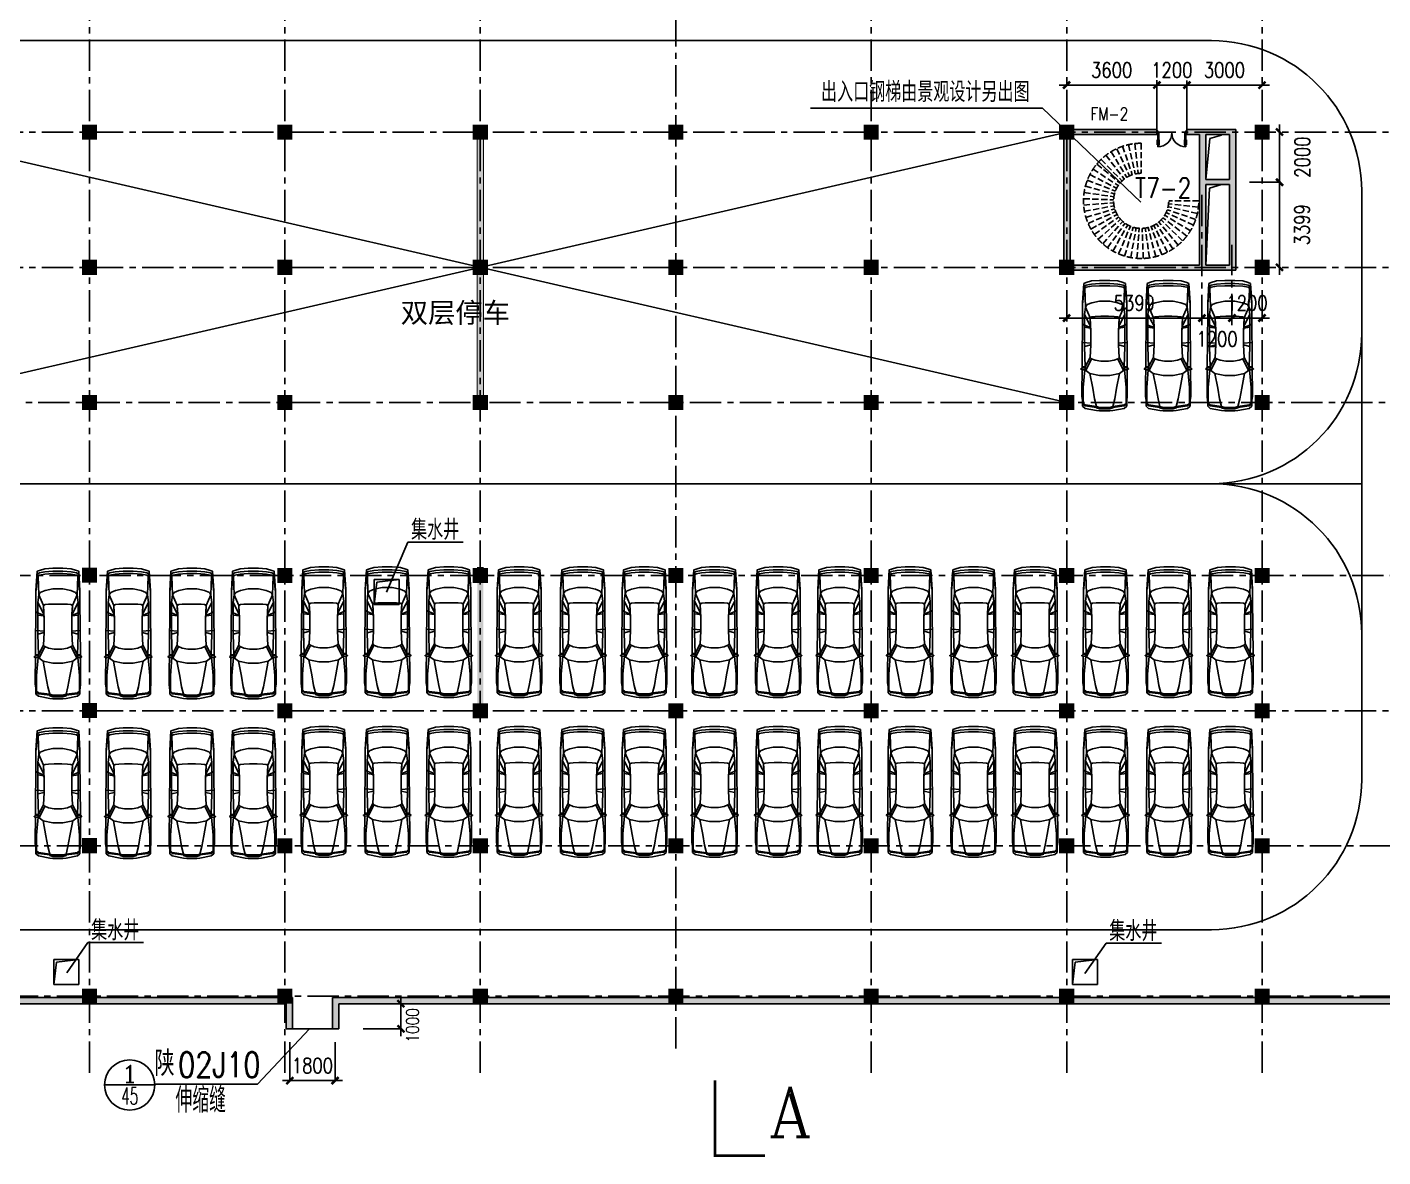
# Model space of a CAD drawing. Extents: x -542930 to 249594, y -301235 to 84515.
# Drawn here: x 165040 to 219147, y -170873 to -125768 of the extents above; entities that cross this region are included whole.
import ezdxf
from ezdxf.enums import TextEntityAlignment as Align

# ---------------------------------------------------------------- set-up
doc = ezdxf.new("R2010")
doc.units = 0
doc.header["$LTSCALE"] = 1000
doc.header["$MEASUREMENT"] = 0
doc.linetypes.add('CENTER', pattern=[2, 1.25, -0.25, 0.25, -0.25])
doc.linetypes.add('DASH', pattern=[0.35, 0.25, -0.1])
doc.layers.get('0').update_dxf_attribs({"linetype": 'CONTINUOUS'})
doc.layers.get('DEFPOINTS').update_dxf_attribs({"linetype": 'CONTINUOUS'})
for name, color, linetype in [('A-CH-TEXT', 2, 'CONTINUOUS'), ('A-COLUMN', 5, 'CONTINUOUS'), ('A-FURN', 251, 'CONTINUOUS'), ('A-GRID', 1, 'CENTER'), ('A-STAIR', 3, 'CONTINUOUS'), ('OTHER', 7, 'CONTINUOUS'), ('PUB_DIM', 3, 'CONTINUOUS'), ('PUB_TITLE', 4, 'CONTINUOUS'), ('STAIR', 2, 'CONTINUOUS'), ('TEXT', 7, 'CONTINUOUS'), ('WALL', 255, 'CONTINUOUS'), ('WINDOW', 2, 'CONTINUOUS'), ('中文', 2, 'CONTINUOUS')]:
    doc.layers.add(name, color=color, linetype=linetype)
doc.styles.add('_HZTXT', font='txt.shx', dxfattribs={"width": 0.8, "bigfont": 'hztxt.shx'})
doc.styles.add('COMP', font='complex', dxfattribs={"bigfont": 'hztxt'})
doc.styles.add('DIM_FONT', font='SIMPLEX.shx', dxfattribs={"width": 0.8})
doc.styles.add('HZTXT', font='SimSun.ttf', dxfattribs={"height": 0.8})
doc.styles.add('HZXY', font='romans.shx', dxfattribs={"width": 0.8, "bigfont": 'hztxt.shx'})
doc.dimstyles.new('AXIS200', dxfattribs={"dimscale": 2, "dimtxt": 300, "dimasz": 1, "dimexe": 250, "dimexo": 300, "dimgap": 150, "dimtad": 1, "dimdec": 0, "dimdsep": 46, "dimtxsty": 'DIM_FONT', "dimblk": '_DIMX', "dimblk1": '_DIMX', "dimblk2": '_DIMX', "dimsah": 1, "dimcen": 5, "dimse1": 1, "dimse2": 1, "dimclrt": 7, "dimadec": 0, "dimazin": 0, "dimtfac": 1, "dimtdec": 0, "dimtix": 1, "dimtmove": 2, "dimatfit": 3, "dimldrblk": '_DIMX', "dimfxl": 1, "dimarcsym": 0})

# ---------------------------------------------------------------- blocks, each defined once
blk = doc.blocks.new('M_F27')
for p, q in [((-2489, 522), (-2426, 736)), ((-2426, 736), (-2389, 824)), ((-2389, 824), (-1610, 874)), ((-2389, 824), (-1560, 874)), ((-2264, 812), (-2389, 824)), ((-2326, 736), (-2364, 522)), ((-2326, 736), (-2351, 596)), ((-2351, 594), (-2351, 596)), ((-2326, 736), (-2288, 811)), ((-2200, 786), (-2288, 811)), ((-2276, 522), (-2238, 736)), ((-2200, 786), (-2238, 736)), ((-1560, 874), (-2212, 815)), ((-2208, 815), (-2211, 814)), ((-1660, 862), (-2208, 815)), ((-1446, 761), (-2200, 786)), ((-1560, 874), (-1660, 862)), ((-1622, 510), (-1547, 698)), ((-1617, 869), (-1620, 866)), ((-1208, 874), (-1610, 874)), ((-1547, 698), (-1446, 761)), ((-1145, 799), (-1446, 761)), ((-1019, 572), (-1446, 761)), ((-1208, 874), (980, 889)), ((-1145, 799), (-682, 557)), ((-1145, 799), (124, 799)), ((-1019, 572), (-1057, 510)), ((-680, 556), (-1019, 572)), ((-1019, 572), (-479, 547)), ((-743, 849), (-793, 874)), ((-730, 799), (-743, 849)), ((-630, 555), (-730, 799)), ((-680, 556), (-630, 555)), ((-642, 799), (-605, 554)), ((-605, 554), (-630, 555)), ((-479, 547), (-605, 554)), ((61, 547), (-479, 547)), ((-2, 547), (-27, 877)), ((124, 799), (61, 547)), ((61, 547), (564, 572)), ((941, 773), (124, 799)), ((564, 572), (941, 773)), ((564, 572), (614, 522)), ((1079, 748), (614, 522)), ((941, 773), (941, 874)), ((983, 777), (941, 773)), ((941, 773), (987, 765)), ((980, 902), (995, 790)), ((980, 790), (980, 898)), ((995, 790), (980, 790)), ((980, 790), (992, 746)), ((984, 905), (1020, 939)), ((992, 746), (1021, 747)), ((995, 790), (1022, 746)), ((1022, 748), (995, 790)), ((1021, 747), (1022, 748)), ((1053, 768), (1022, 746)), ((1036, 935), (1062, 857)), ((1036, 756), (1079, 748)), ((1051, 889), (1497, 893)), ((1057, 776), (1062, 857)), ((1770, 849), (1058, 784)), ((1204, 585), (1079, 748)), ((1795, 472), (1204, 585)), ((1280, 196), (1204, 585)), ((1506, 899), (2121, 899)), ((2461, 849), (1770, 849)), ((2272, 876), (2121, 899)), ((2272, 876), (2272, 874)), ((2437, 851), (2272, 876)), ((2511, 874), (2287, 874)), ((2398, 849), (2461, 773)), ((2437, 850), (2433, 851)), ((2498, 773), (2436, 849)), ((2511, 874), (2450, 850)), ((2461, 773), (2523, 321)), ((2561, 321), (2498, 773)), ((2599, 773), (2511, 874)), ((2599, 773), (2687, 321)), ((-2489, 522), (-2514, 196)), ((-2514, -206), (-2514, 196)), ((-2364, 522), (-2389, 196)), ((-2389, -206), (-2389, 196)), ((-2301, 196), (-2276, 522)), ((-2301, 196), (-2301, -206)), ((-1622, 510), (-1685, 196)), ((-1685, -206), (-1685, 196)), ((-1082, 145), (-1070, 371)), ((-1082, 145), (-1082, -156)), ((-1070, 371), (-1057, 510)), ((614, 522), (677, 371)), ((677, 371), (714, 145)), ((714, -156), (714, 145)), ((1280, 196), (1280, -206)), ((2222, 397), (1795, 472)), ((2523, 321), (2222, 397)), ((2523, 321), (2586, 321)), ((2523, 321), (2561, 196)), ((2580, 196), (2542, 321)), ((2561, 196), (2561, -206)), ((2611, 196), (2574, 321)), ((2580, 321), (2618, 196)), ((2580, 196), (2580, -206)), ((2611, 196), (2611, -206)), ((2618, -206), (2618, 196)), ((2687, 321), (2699, 196)), ((2699, -206), (2699, 196)), ((-2489, -533), (-2514, -206)), ((-2489, -533), (-2426, -747)), ((-2389, -206), (-2364, -533)), ((-2326, -747), (-2364, -533)), ((-2276, -533), (-2301, -206)), ((-2276, -533), (-2238, -747)), ((-1685, -206), (-1622, -520)), ((-1622, -520), (-1547, -709)), ((-1070, -382), (-1082, -156)), ((-1057, -520), (-1070, -382)), ((-1019, -583), (-1057, -520)), ((614, -533), (564, -583)), ((677, -382), (614, -533)), ((1079, -759), (614, -533)), ((714, -156), (677, -382)), ((1204, -596), (1280, -206)), ((1795, -483), (1204, -596)), ((1795, -483), (2222, -407)), ((2523, -332), (2222, -407)), ((2523, -332), (2461, -784)), ((2561, -332), (2498, -784)), ((2523, -332), (2561, -206)), ((2586, -332), (2523, -332)), ((2580, -206), (2542, -332)), ((2618, -6), (2561, -6)), ((2574, -332), (2611, -206)), ((2618, -206), (2580, -332)), ((2687, -332), (2599, -784)), ((2687, -332), (2699, -206)), ((-2426, -747), (-2389, -835)), ((-2389, -835), (-2264, -823)), ((-1560, -885), (-2389, -835)), ((-1610, -885), (-2389, -835)), ((-2351, -607), (-2351, -605)), ((-2351, -607), (-2326, -747)), ((-2326, -747), (-2288, -822)), ((-2288, -822), (-2200, -797)), ((-2200, -797), (-2238, -747)), ((-2212, -826), (-1560, -885)), ((-2208, -826), (-2211, -825)), ((-1660, -872), (-2208, -826)), ((-1446, -772), (-2200, -797)), ((-1560, -885), (-1660, -872)), ((-1621, -877), (-1617, -880)), ((-1610, -885), (-1208, -885)), ((-1547, -709), (-1446, -772)), ((-1019, -583), (-1446, -772)), ((-1145, -809), (-1446, -772)), ((-1208, -885), (980, -900)), ((-682, -568), (-1145, -809)), ((-1145, -809), (124, -809)), ((-479, -558), (-1019, -583)), ((-1019, -583), (-680, -567)), ((-743, -860), (-793, -885)), ((-743, -860), (-730, -809)), ((-730, -809), (-630, -566)), ((-680, -567), (-682, -568)), ((-680, -567), (-630, -566)), ((-605, -565), (-642, -809)), ((-630, -566), (-605, -565)), ((-605, -565), (-479, -558)), ((61, -558), (-479, -558)), ((-2, -558), (-27, -884)), ((61, -558), (124, -809)), ((564, -583), (61, -558)), ((941, -784), (124, -809)), ((564, -583), (941, -784)), ((987, -776), (941, -784)), ((983, -788), (941, -784)), ((941, -885), (941, -784)), ((992, -757), (980, -800)), ((995, -800), (980, -800)), ((995, -800), (980, -913)), ((980, -909), (980, -800)), ((984, -916), (1020, -950)), ((992, -757), (1021, -758)), ((995, -800), (1022, -757)), ((1022, -758), (995, -800)), ((1021, -758), (1022, -758)), ((1022, -757), (1053, -779)), ((1036, -767), (1079, -759)), ((1036, -946), (1062, -867)), ((1051, -901), (1497, -904)), ((1057, -787), (1062, -867)), ((1770, -860), (1058, -795)), ((1204, -596), (1079, -759)), ((2121, -910), (1506, -910)), ((1770, -860), (2461, -860)), ((2121, -910), (2272, -887)), ((2270, -887), (2121, -910)), ((2437, -861), (2272, -887)), ((2272, -885), (2272, -887)), ((2285, -885), (2511, -885)), ((2398, -860), (2461, -784)), ((2436, -860), (2498, -784)), ((2437, -861), (2436, -860)), ((2450, -861), (2511, -885)), ((2599, -784), (2511, -885))]:
    blk.add_line(p, q)
for centre, start, end in [((990, 898), 132.965, 179.7454), ((1027, 932), 18.1573, 132.965), ((1047, 776), 305.1542, 356.8636), ((990, -909), 180.2546, 227.035), ((1027, -942), 227.035, 341.8427), ((1047, -787), 3.1798, 54.8458)]:
    blk.add_arc(centre, 10, start, end)
at = {"width": 0.8, "flags": 9}
for tag in ['XSIZE', 'YSIZE']:
    blk.add_attdef(tag, (0, 0), '', height=0.5, dxfattribs=at)
blk = doc.blocks.new('_FZH')
blk.add_solid([(-0.5, -0.5), (0.5, -0.5), (-0.5, 0.5), (0.5, 0.5)])
blk = doc.blocks.new('_DIMX')
blk.add_line((-150, 0), (150, 0))
at = {"const_width": 50}
blk.add_lwpolyline([(-70, -70), (70, 70)], dxfattribs=at)
blk = doc.blocks.new('*D278')
at = {"layer": 'DEFPOINTS', "color": 0, "transparency": 16777216}
for p in [(180959, -164757), (179959, -165757), (180959, -165757)]:
    blk.add_point(p, dxfattribs=at)
at = {"layer": 'PUB_DIM', "color": 0, "lineweight": -2, "transparency": 16777216}
blk.add_line((179959, -164759), (179959, -165755), dxfattribs=at)
at = {"layer": 'PUB_DIM', "color": 0, "lineweight": -2, "transparency": 16777216, "xscale": 2, "yscale": 2, "zscale": 2}
for p, rotation in [((179959, -164757), 90), ((179959, -165757), 270)]:
    blk.add_blockref('_DIMX', p, dxfattribs=dict(at, rotation=rotation))
at = {"layer": 'PUB_DIM', "color": 7, "transparency": 16777216, "insert": (180424, -165622), "char_height": 500, "attachment_point": 5, "rotation": 90, "style": 'DIM_FONT'}
blk.add_mtext('1000', dxfattribs=at)
blk = doc.blocks.new('*D287')
at = {"layer": 'DEFPOINTS', "color": 0, "transparency": 16777216}
for p in [(175527, -166828), (177327, -166828), (177327, -167828)]:
    blk.add_point(p, dxfattribs=at)
at = {"layer": 'PUB_DIM', "color": 0, "lineweight": -2, "transparency": 16777216}
for p, q in [((175525, -167828), (175523, -167828)), ((175527, -167828), (177327, -167828)), ((177329, -167828), (177331, -167828))]:
    blk.add_line(p, q, dxfattribs=at)
at = {"layer": 'PUB_DIM', "color": 0, "lineweight": -2, "transparency": 16777216, "xscale": 2, "yscale": 2, "zscale": 2}
blk.add_blockref('_DIMX', (175527, -167828), dxfattribs=at)
at = {"layer": 'PUB_DIM', "color": 0, "lineweight": -2, "transparency": 16777216, "xscale": 2, "yscale": 2, "zscale": 2, "rotation": 180}
blk.add_blockref('_DIMX', (177327, -167828), dxfattribs=at)
at = {"layer": 'PUB_DIM', "color": 7, "transparency": 16777216, "insert": (176427, -167228), "char_height": 600, "attachment_point": 5, "style": 'DIM_FONT'}
blk.add_mtext('1800', dxfattribs=at)
blk = doc.blocks.new('*D543')
at = {"layer": 'DEFPOINTS', "color": 0, "transparency": 16777216}
for p in [(216022, -131959), (215022, -135359), (216022, -135359)]:
    blk.add_point(p, dxfattribs=at)
at = {"layer": 'PUB_DIM', "color": 0, "lineweight": -2, "transparency": 16777216}
blk.add_line((215022, -131961), (215022, -135357), dxfattribs=at)
at = {"layer": 'PUB_DIM', "color": 0, "lineweight": -2, "transparency": 16777216, "xscale": 2, "yscale": 2, "zscale": 2}
for p, rotation in [((215022, -131959), 90), ((215022, -135359), 270)]:
    blk.add_blockref('_DIMX', p, dxfattribs=dict(at, rotation=rotation))
at = {"layer": 'PUB_DIM', "color": 7, "transparency": 16777216, "insert": (215923, -133659), "char_height": 600, "attachment_point": 5, "rotation": 90, "style": 'DIM_FONT'}
blk.add_mtext('3399', dxfattribs=at)
blk = doc.blocks.new('*D544')
at = {"layer": 'DEFPOINTS', "color": 0, "transparency": 16777216}
for p in [(216022, -129959), (215022, -131958), (216022, -131958)]:
    blk.add_point(p, dxfattribs=at)
at = {"layer": 'PUB_DIM', "color": 0, "lineweight": -2, "transparency": 16777216}
blk.add_line((215022, -129961), (215022, -131956), dxfattribs=at)
at = {"layer": 'PUB_DIM', "color": 0, "lineweight": -2, "transparency": 16777216, "xscale": 2, "yscale": 2, "zscale": 2}
for p, rotation in [((215022, -129959), 90), ((215022, -131958), 270)]:
    blk.add_blockref('_DIMX', p, dxfattribs=dict(at, rotation=rotation))
at = {"layer": 'PUB_DIM', "color": 7, "transparency": 16777216, "insert": (215937, -130959), "char_height": 600, "attachment_point": 5, "rotation": 90, "style": 'DIM_FONT'}
blk.add_mtext('2000', dxfattribs=at)
blk = doc.blocks.new('*D520')
at = {"layer": 'DEFPOINTS', "color": 0, "transparency": 16777216}
for p in [(213123, -136382), (214323, -136382), (214323, -137382)]:
    blk.add_point(p, dxfattribs=at)
at = {"layer": 'PUB_DIM', "color": 0, "lineweight": -2, "transparency": 16777216}
for p, q in [((213121, -137382), (213119, -137382)), ((213123, -137382), (214323, -137382)), ((214325, -137382), (214327, -137382))]:
    blk.add_line(p, q, dxfattribs=at)
at = {"layer": 'PUB_DIM', "color": 0, "lineweight": -2, "transparency": 16777216, "xscale": 2, "yscale": 2, "zscale": 2}
blk.add_blockref('_DIMX', (213123, -137382), dxfattribs=at)
at = {"layer": 'PUB_DIM', "color": 0, "lineweight": -2, "transparency": 16777216, "xscale": 2, "yscale": 2, "zscale": 2, "rotation": 180}
blk.add_blockref('_DIMX', (214323, -137382), dxfattribs=at)
at = {"layer": 'PUB_DIM', "color": 7, "transparency": 16777216, "insert": (213723, -136782), "char_height": 600, "attachment_point": 5, "style": 'DIM_FONT'}
blk.add_mtext('1200', dxfattribs=at)
blk = doc.blocks.new('*D521')
at = {"layer": 'DEFPOINTS', "color": 0, "transparency": 16777216}
for p in [(211927, -136382), (213127, -136382), (213127, -137382)]:
    blk.add_point(p, dxfattribs=at)
at = {"layer": 'PUB_DIM', "color": 0, "lineweight": -2, "transparency": 16777216}
blk.add_line((211929, -137382), (213125, -137382), dxfattribs=at)
at = {"layer": 'PUB_DIM', "color": 0, "lineweight": -2, "transparency": 16777216, "xscale": 2, "yscale": 2, "zscale": 2, "rotation": 180}
blk.add_blockref('_DIMX', (211927, -137382), dxfattribs=at)
at = {"layer": 'PUB_DIM', "color": 0, "lineweight": -2, "transparency": 16777216, "xscale": 2, "yscale": 2, "zscale": 2}
blk.add_blockref('_DIMX', (213127, -137382), dxfattribs=at)
at = {"layer": 'PUB_DIM', "color": 7, "transparency": 16777216, "insert": (212527, -138220), "char_height": 600, "attachment_point": 5, "style": 'DIM_FONT'}
blk.add_mtext('1200', dxfattribs=at)
blk = doc.blocks.new('*D522')
at = {"layer": 'DEFPOINTS', "color": 0, "transparency": 16777216}
for p in [(206527, -136382), (211927, -136382), (211927, -137382)]:
    blk.add_point(p, dxfattribs=at)
at = {"layer": 'PUB_DIM', "color": 0, "lineweight": -2, "transparency": 16777216}
blk.add_line((206529, -137382), (211925, -137382), dxfattribs=at)
at = {"layer": 'PUB_DIM', "color": 0, "lineweight": -2, "transparency": 16777216, "xscale": 2, "yscale": 2, "zscale": 2, "rotation": 180}
blk.add_blockref('_DIMX', (206527, -137382), dxfattribs=at)
at = {"layer": 'PUB_DIM', "color": 0, "lineweight": -2, "transparency": 16777216, "xscale": 2, "yscale": 2, "zscale": 2}
blk.add_blockref('_DIMX', (211927, -137382), dxfattribs=at)
at = {"layer": 'PUB_DIM', "color": 7, "transparency": 16777216, "insert": (209227, -136782), "char_height": 600, "attachment_point": 5, "style": 'DIM_FONT'}
blk.add_mtext('5399', dxfattribs=at)
blk = doc.blocks.new('*D525')
at = {"layer": 'DEFPOINTS', "color": 0, "transparency": 16777216}
for p in [(211324, -127083), (214323, -127083), (214323, -128083)]:
    blk.add_point(p, dxfattribs=at)
at = {"layer": 'PUB_DIM', "color": 0, "lineweight": -2, "transparency": 16777216}
blk.add_line((211326, -128083), (214321, -128083), dxfattribs=at)
at = {"layer": 'PUB_DIM', "color": 0, "lineweight": -2, "transparency": 16777216, "xscale": 2, "yscale": 2, "zscale": 2, "rotation": 180}
blk.add_blockref('_DIMX', (211324, -128083), dxfattribs=at)
at = {"layer": 'PUB_DIM', "color": 0, "lineweight": -2, "transparency": 16777216, "xscale": 2, "yscale": 2, "zscale": 2}
blk.add_blockref('_DIMX', (214323, -128083), dxfattribs=at)
at = {"layer": 'PUB_DIM', "color": 7, "transparency": 16777216, "insert": (212823, -127483), "char_height": 600, "attachment_point": 5, "style": 'DIM_FONT'}
blk.add_mtext('3000', dxfattribs=at)
blk = doc.blocks.new('*D526')
at = {"layer": 'DEFPOINTS', "color": 0, "transparency": 16777216}
for p in [(210124, -127083), (211324, -127083), (211324, -128083)]:
    blk.add_point(p, dxfattribs=at)
at = {"layer": 'PUB_DIM', "color": 0, "lineweight": -2, "transparency": 16777216}
for p, q in [((210122, -128083), (210120, -128083)), ((210124, -128083), (211324, -128083)), ((211326, -128083), (211328, -128083))]:
    blk.add_line(p, q, dxfattribs=at)
at = {"layer": 'PUB_DIM', "color": 0, "lineweight": -2, "transparency": 16777216, "xscale": 2, "yscale": 2, "zscale": 2}
blk.add_blockref('_DIMX', (210124, -128083), dxfattribs=at)
at = {"layer": 'PUB_DIM', "color": 0, "lineweight": -2, "transparency": 16777216, "xscale": 2, "yscale": 2, "zscale": 2, "rotation": 180}
blk.add_blockref('_DIMX', (211324, -128083), dxfattribs=at)
at = {"layer": 'PUB_DIM', "color": 7, "transparency": 16777216, "insert": (210724, -127483), "char_height": 600, "attachment_point": 5, "style": 'DIM_FONT'}
blk.add_mtext('1200', dxfattribs=at)
blk = doc.blocks.new('*D527')
at = {"layer": 'DEFPOINTS', "color": 0, "transparency": 16777216}
for p in [(206523, -127083), (210124, -127083), (210124, -128083)]:
    blk.add_point(p, dxfattribs=at)
at = {"layer": 'PUB_DIM', "color": 0, "lineweight": -2, "transparency": 16777216}
blk.add_line((206525, -128083), (210122, -128083), dxfattribs=at)
at = {"layer": 'PUB_DIM', "color": 0, "lineweight": -2, "transparency": 16777216, "xscale": 2, "yscale": 2, "zscale": 2, "rotation": 180}
blk.add_blockref('_DIMX', (206523, -128083), dxfattribs=at)
at = {"layer": 'PUB_DIM', "color": 0, "lineweight": -2, "transparency": 16777216, "xscale": 2, "yscale": 2, "zscale": 2}
blk.add_blockref('_DIMX', (210124, -128083), dxfattribs=at)
at = {"layer": 'PUB_DIM', "color": 7, "transparency": 16777216, "insert": (208323, -127483), "char_height": 600, "attachment_point": 5, "style": 'DIM_FONT'}
blk.add_mtext('3600', dxfattribs=at)
blk = doc.blocks.new('M_A20TUI')
for p, q in [((-0.467, 0.471), (-0.467, -0.062)), ((-0.433, 0.47), (-0.433, 0.004)), ((0.433, 0.47), (0.433, 0.004)), ((0.467, 0.471), (0.467, -0.062)), ((-0.5, 0.004), (-0.433, 0.004)), ((-0.5, 0.004), (-0.5, -0.062)), ((-0.483, 0.396), (-0.483, 0.235)), ((-0.417, 0.396), (-0.417, 0.235)), ((0.417, 0.396), (0.417, 0.235)), ((0.5, 0.004), (0.433, 0.004)), ((0.483, 0.396), (0.483, 0.235)), ((0.5, 0.004), (0.5, -0.062)), ((-0.5, -0.062), (-0.467, -0.062)), ((0.5, -0.062), (0.467, -0.062))]:
    blk.add_line(p, q)
for centre, start, end in [((-0.467, 0.004), 0, 90), ((0.467, 0.004), 90, 180)]:
    blk.add_arc(centre, 0.467, start, end)

msp = doc.modelspace()

# ---------------------------------------------------------------- hatches: boundary and pattern name
at = {"layer": 'PUB_DIM'}
h = msp.add_hatch(color=256, dxfattribs=at)
h.paths.add_polyline_path([(183127.295, -129958.951), (183002.487, -129958.951), (183002.487, -135330.149), (183127.295, -135358.951)])
h.paths.add_polyline_path([(183127.295, -135358.951), (183252.487, -135330.06), (183252.487, -129958.951), (183127.295, -129958.951)])
h.paths.add_polyline_path([(183127.295, -135358.951), (183002.487, -135387.753), (183002.487, -140758.951), (183127.295, -140758.951)])
h.paths.add_polyline_path([(183127.295, -140758.951), (183252.487, -140758.951), (183252.487, -135387.841), (183127.295, -135358.951)])
h.paths.add_polyline_path([(179685.467, -137957.449), (184765.467, -137957.449), (184765.467, -136370.782), (179685.467, -136370.782)], flags=9)
h = msp.add_hatch(color=256, dxfattribs=at)
h.paths.add_polyline_path([(210123.682, -129859.11), (206527.295, -129859.11), (206527.295, -129925.002), (206562.677, -129958.951), (210123.682, -129958.951)])
h.paths.add_polyline_path([(210123.682, -129958.951), (206562.677, -129958.951), (206667.066, -130059.11), (210123.682, -130059.11)], flags=17)
h.paths.add_polyline_path([(206664.757, -130056.895), (206562.677, -129958.951), (206527.295, -129958.951), (206527.295, -135358.951), (213273.088, -135358.951), (213273.088, -129958.951), (211323.682, -129958.951), (211323.682, -129991.202), (211323.682, -130059.11), (211826.757, -130059.11), (211826.757, -135270.87), (206664.757, -135270.87)])
h.paths.add_polyline_path([(212076.757, -130059.11), (213023.088, -130059.11), (213023.088, -131854.479), (212076.757, -131854.479)], flags=16)
h.paths.add_polyline_path([(212076.757, -132054.479), (213023.088, -132054.479), (213023.088, -135270.87), (212076.757, -135270.87)], flags=16)
h.paths.add_polyline_path([(206527.295, -129958.951), (206414.757, -129984.921), (206414.757, -135358.951), (206527.295, -135358.951)])
h.paths.add_polyline_path([(211926.757, -135358.951), (206527.295, -135358.951), (206527.295, -135470.87), (211926.757, -135470.87)])
h.paths.add_polyline_path([(213123.088, -135358.951), (211926.757, -135358.951), (211926.757, -135470.87), (213123.088, -135470.87)])
h.paths.add_polyline_path([(213273.088, -135358.951), (213123.088, -135358.951), (213123.088, -135470.87), (213273.088, -135470.87)])
h.paths.add_polyline_path([(213273.088, -129859.11), (212076.757, -129859.11), (211323.682, -129859.11), (211323.682, -129958.951), (213273.088, -129958.951)])
h = msp.add_hatch(color=256, dxfattribs=at)
h.paths.add_polyline_path([(183127.295, -147658.951), (183002.487, -147658.951), (183002.487, -153058.951), (183127.295, -153058.951)])
h.paths.add_polyline_path([(183252.487, -147658.951), (183127.295, -147658.951), (183127.295, -153058.951), (183252.487, -153058.951)])
h = msp.add_hatch(color=256, dxfattribs=at)
h.paths.add_polyline_path([(221527.295, -163158.948), (221527.295, -164458.951), (221637.615, -164458.951), (221637.615, -163358.948), (226927.295, -163358.948), (226927.295, -163158.948)])
h.paths.add_polyline_path([(221527.295, -163158.948), (221387.615, -163158.948), (221387.615, -164458.951), (221527.295, -164458.951)])
h.paths.add_polyline_path([(226927.295, -164758.951), (226927.295, -164508.951), (221527.295, -164508.951), (221527.295, -164758.951)])
h.paths.add_polyline_path([(221527.295, -164758.951), (221527.295, -164458.951), (214323.295, -164458.951), (214323.295, -164758.951)])
h.paths.add_polyline_path([(214323.295, -164758.951), (214323.295, -164508.951), (206527.295, -164508.951), (206527.295, -164758.951)])
h = msp.add_hatch(color=256, dxfattribs=at)
h.paths.add_polyline_path([(175327.295, -164508.951), (167527.295, -164508.951), (167527.295, -164758.951), (175327.295, -164758.951)])
h.paths.add_polyline_path([(167527.295, -164508.951), (159727.295, -164508.951), (159727.295, -164758.951), (167527.295, -164758.951)])
h.paths.add_polyline_path([(159727.295, -164508.951), (151927.295, -164508.951), (151927.295, -164758.951), (159727.295, -164758.951)])
h.paths.add_polyline_path([(151927.295, -164508.951), (143767.295, -164508.951), (143767.295, -164758.951), (151927.295, -164758.951)])
h = msp.add_hatch(color=256, dxfattribs=at)
h.paths.add_polyline_path([(206527.295, -164508.951), (198727.295, -164508.951), (198727.295, -164758.951), (206527.295, -164758.951)])
h.paths.add_polyline_path([(198727.295, -164508.951), (190927.295, -164508.951), (190927.295, -164758.951), (198727.295, -164758.951)])
h.paths.add_polyline_path([(190927.295, -164508.951), (183127.295, -164508.951), (183127.295, -164758.951), (190927.295, -164758.951)])
h.paths.add_polyline_path([(183127.295, -164508.951), (177227.295, -164508.951), (177227.295, -165758.951), (177477.295, -165758.951), (177477.295, -164758.951), (183127.295, -164758.951)])
h.paths.add_polyline_path([(175627.295, -164508.951), (175327.295, -164508.951), (175327.295, -164758.951), (175377.295, -164758.951), (175377.295, -165758.951), (175627.295, -165758.951)])

# ---------------------------------------------------------------- linework, layer by layer
at = {"color": 6}
for p, q in [((159727.295, -140758.951), (206527.295, -129958.951)), ((206527.295, -140758.951), (159727.295, -129958.951))]:
    msp.add_line(p, q, dxfattribs=at)
for p, q in [((179958.523, -165756.951), (178456.702, -165756.951)), ((175523.296, -167828.293), (175523.296, -166289.613)), ((177329.296, -167828.293), (177329.296, -166289.613)), ((168134.307, -168001.225), (170134.307, -168001.225))]:
    msp.add_line(p, q)
at = {"const_width": 100}
msp.add_lwpolyline([(194491.054, -170822.538), (192491.054, -170822.538), (192491.054, -167822.538)], dxfattribs=at)
msp.add_circle((169134.307, -168001.225), 1000)
at = {"layer": 'A-GRID'}
for p, q in [((167527.295, -167516.918), (167527.295, -115149.565)), ((175327.295, -167516.918), (175327.295, -115149.565)), ((183127.295, -167516.918), (183127.295, -115149.565)), ((190927.295, -166539.203), (190927.295, -115149.565)), ((198727.295, -167516.918), (198727.295, -115149.565)), ((206527.295, -167516.918), (206527.295, -115149.565)), ((214323.295, -167516.918), (214323.295, -115149.565)), ((-70372.705, -129958.951), (229916.059, -129958.951)), ((215070.615, -131954.479), (213585.059, -131954.479)), ((211926.757, -132458.376), (211926.757, -137670.136)), ((213123.088, -137670.136), (213123.088, -134453.745)), ((-70372.705, -135358.951), (229916.059, -135358.951)), ((-74513.172, -140758.951), (229916.059, -140758.951)), ((-70072.705, -147658.951), (229916.059, -147658.951)), ((-70372.705, -153058.951), (229916.059, -153058.951)), ((128226.353, -158458.951), (229916.059, -158458.951)), ((128226.353, -164458.951), (229916.059, -164458.951))]:
    msp.add_line(p, q, dxfattribs=at)
at = {"layer": 'A-STAIR'}
for p, q in [((-56370.682, -126309.09), (212301.177, -126308.938)), ((218301.177, -132308.938), (218301.177, -155801.013)), ((40642.236, -143996.708), (218301.177, -143996.708)), ((139927.295, -161801.013), (212301.177, -161801.013))]:
    msp.add_line(p, q, dxfattribs=at)
for centre, start, end in [((212301.177, -132308.938), 0, 90), ((212301.177, -137996.708), 270, 0), ((212301.177, -149996.708), 0, 90), ((212301.177, -155801.013), 270, 0)]:
    msp.add_arc(centre, 6000, start, end, dxfattribs=at)
at = {"layer": 'OTHER', "color": 6}
for p, q in [((212076.757, -131854.479), (212239.776, -130218.581)), ((212239.776, -130218.581), (212709.092, -130084.11)), ((212076.757, -135270.87), (212226.395, -132197.923)), ((212226.395, -132197.923), (212709.092, -132054.479))]:
    msp.add_line(p, q, dxfattribs=at)
at = {"layer": 'PUB_DIM'}
for p, q in [((210123.682, -129859.11), (210123.682, -127881.938)), ((211323.682, -129859.11), (211323.682, -127902.279)), ((174232.345, -167974.832), (176310.721, -165758.951)), ((174232.345, -167974.832), (170130.801, -167974.832))]:
    msp.add_line(p, q, dxfattribs=at)
at = {"layer": 'PUB_TITLE'}
for p, q in [((196297.453, -129003.594), (205566.981, -129003.594)), ((205566.981, -129003.594), (209481.477, -132759.5)), ((180233.672, -146324.912), (179389.325, -148321.007)), ((180233.672, -146324.912), (182446.075, -146324.912)), ((178894.821, -147816.512), (178894.821, -148816.512)), ((178894.821, -147816.512), (179894.821, -147816.512)), ((178894.821, -148816.512), (179002.226, -147922.735)), ((179002.226, -147922.735), (179894.821, -147816.512)), ((179894.821, -147816.512), (179894.821, -148816.512)), ((178894.821, -148816.512), (179894.821, -148816.512)), ((167467.697, -162315.508), (166623.35, -163519.748)), ((167467.697, -162315.508), (169680.1, -162315.508)), ((208098.086, -162343.607), (207253.739, -163547.847)), ((208098.086, -162343.607), (210310.489, -162343.607)), ((166107.887, -162991.615), (166107.887, -163991.615)), ((166107.887, -162991.615), (167107.887, -162991.615)), ((166107.887, -163991.615), (166215.293, -163097.839)), ((166215.293, -163097.839), (167107.887, -162991.615)), ((167107.887, -162991.615), (167107.887, -163991.615)), ((206763.331, -162987.171), (206763.331, -163987.171)), ((206763.331, -162987.171), (207763.331, -162987.171)), ((206763.331, -163987.171), (206870.736, -163093.395)), ((206870.736, -163093.395), (207763.331, -162987.171)), ((207763.331, -162987.171), (207763.331, -163987.171)), ((166107.887, -163991.615), (167107.887, -163991.615)), ((206763.331, -163987.171), (207763.331, -163987.171))]:
    msp.add_line(p, q, dxfattribs=at)
at = {"layer": 'STAIR', "linetype": 'DASH'}
for p, q in [((208094.154, -130883.951), (208827.562, -131833.747)), ((208301.69, -130741.129), (208926.819, -131765.441)), ((208523.603, -130621.862), (209032.951, -131708.4)), ((208757.228, -130527.582), (209144.685, -131663.31)), ((208999.764, -130459.419), (209260.68, -131630.71)), ((209248.299, -130418.191), (209379.545, -131610.992)), ((209499.853, -130404.393), (209499.853, -131604.393)), ((207581.658, -131435.328), (208582.456, -132097.449)), ((207731.965, -131233.145), (208654.341, -132000.753)), ((207903.483, -131048.615), (208736.372, -131912.5)), ((207351.616, -131882.762), (208472.435, -132311.439)), ((207454.366, -131652.736), (208521.577, -132201.427)), ((207224.363, -132369.511), (208411.575, -132544.232)), ((207274.641, -132122.647), (208435.621, -132426.167)), ((207201.388, -132620.393), (208400.587, -132664.219)), ((207205.989, -132872.283), (208402.788, -132784.688)), ((207238.112, -133122.158), (208418.151, -132904.194)), ((207297.372, -133367.021), (208446.493, -133021.302)), ((211676.665, -133447.018), (210540.937, -133059.562)), ((211744.828, -133204.483), (210573.537, -132943.567)), ((211786.055, -132955.947), (210593.254, -132824.702)), ((211799.853, -132704.393), (210599.853, -132704.393)), ((207383.057, -133603.934), (208487.472, -133134.609)), ((207494.14, -133830.054), (208540.599, -133242.753)), ((207629.287, -134042.669), (208605.234, -133344.438)), ((207786.877, -134239.227), (208680.604, -133438.444)), ((207965.02, -134417.369), (208765.802, -133523.643)), ((208161.578, -134574.96), (208859.808, -133599.012)), ((210768.919, -134622.588), (210106.798, -133621.791)), ((210971.101, -134472.282), (210203.494, -133549.905)), ((211155.631, -134300.764), (210291.747, -133467.875)), ((211320.295, -134110.093), (210370.499, -133376.684)), ((211463.117, -133902.556), (210438.806, -133277.428)), ((211582.384, -133680.644), (210495.846, -133171.296)), ((208374.192, -134710.107), (208961.494, -133663.648)), ((208600.312, -134821.19), (209069.638, -133716.774)), ((208837.225, -134906.875), (209182.944, -133757.754)), ((209082.088, -134966.134), (209300.053, -133786.096)), ((209331.964, -134998.258), (209419.558, -133801.459)), ((209583.854, -135002.859), (209540.027, -133803.659)), ((209834.736, -134979.883), (209660.014, -133792.671)), ((210081.6, -134929.606), (209778.08, -133768.625)), ((210321.484, -134852.63), (209892.807, -133731.811)), ((210551.511, -134749.88), (210002.82, -133682.67))]:
    msp.add_line(p, q, dxfattribs=at)
for radius in [2300, 1100]:
    msp.add_arc((209499.853, -132704.393), radius, 90, 0, dxfattribs=at)
at = {"layer": 'WALL', "color": 54}
for p, q in [((183002.487, -129958.951), (183252.487, -129958.951)), ((206414.757, -129859.11), (210123.682, -129859.11)), ((206414.757, -135470.87), (206414.757, -129859.11)), ((206664.757, -135270.87), (206664.757, -130059.11)), ((210123.682, -130059.11), (206664.757, -130059.11)), ((210123.682, -129859.11), (210123.682, -130059.11)), ((211323.682, -129859.11), (213273.088, -129859.11)), ((211323.682, -129859.11), (211323.682, -130059.11)), ((211826.757, -130059.11), (211323.682, -130059.11)), ((211826.757, -130059.11), (211826.757, -135270.87)), ((212076.757, -130059.11), (212076.757, -131854.479)), ((212076.757, -130059.11), (213023.088, -130059.11)), ((213023.088, -131854.479), (213023.088, -130059.11)), ((213273.088, -129859.11), (213273.088, -135470.87)), ((213023.088, -131854.479), (212076.757, -131854.479)), ((212076.757, -132054.479), (212076.757, -135270.87)), ((213023.088, -132054.479), (212076.757, -132054.479)), ((213023.088, -135270.87), (213023.088, -132054.479)), ((206414.757, -135470.87), (213273.088, -135470.87)), ((211826.757, -135270.87), (206664.757, -135270.87)), ((212076.757, -135270.87), (213023.088, -135270.87)), ((183002.487, -140758.951), (183252.487, -140758.951)), ((183002.487, -147358.951), (183252.487, -147358.951)), ((183002.487, -158458.951), (183252.487, -158458.951)), ((175627.295, -164508.951), (143767.295, -164508.951)), ((175377.295, -164758.951), (143767.295, -164758.951)), ((175377.295, -165758.951), (175377.295, -164758.951)), ((175627.295, -165758.951), (175627.295, -164508.951)), ((221227.295, -164508.951), (177227.295, -164508.951)), ((177227.295, -165758.951), (177227.295, -164508.951)), ((227227.295, -164758.951), (177477.295, -164758.951)), ((177477.295, -165758.951), (177477.295, -164758.951)), ((175377.295, -165758.951), (177477.295, -165758.951))]:
    msp.add_line(p, q, dxfattribs=at)
at = {"layer": 'WALL', "color": 54, "const_width": 50}
for points in [[(183002.487, -140758.951), (183002.487, -129958.951)], [(183252.487, -140758.951), (183252.487, -129958.951)]]:
    msp.add_lwpolyline(points, dxfattribs=at)

# ---------------------------------------------------------------- block references
at = {"layer": 'A-COLUMN', "xscale": 600, "yscale": 600, "zscale": 599.9999999999989}
for p in [(167527.295, -129958.951), (175327.295, -129958.951), (183127.295, -129958.951), (190927.295, -129958.951), (198727.295, -129958.951), (206527.295, -129958.951), (214327.295, -129958.951), (167527.295, -135358.951), (175327.295, -135358.951), (183127.295, -135358.951), (190927.295, -135358.951), (198727.295, -135358.951), (206527.295, -135358.951), (214327.295, -135358.951), (167527.295, -140758.951), (175327.295, -140758.951), (183127.295, -140758.951), (190927.295, -140758.951), (198727.295, -140758.951), (206527.295, -140758.951), (214327.295, -140758.951), (167527.295, -147646.942), (175327.295, -147658.951), (183127.295, -147658.951), (190927.295, -147658.951), (198727.295, -147658.951), (206527.295, -147658.951), (214327.295, -147658.951), (167527.295, -153046.942), (175327.295, -153058.951), (183127.295, -153058.951), (190927.295, -153058.951), (198727.295, -153058.951), (206527.295, -153058.951), (214327.295, -153058.951), (167527.295, -158446.942), (175327.295, -158458.951), (183127.295, -158458.951), (190927.295, -158458.951), (198727.295, -158458.951), (206527.295, -158458.951), (214327.295, -158458.951), (167527.295, -164458.951), (175327.295, -164458.951), (183127.295, -164458.951), (190927.295, -164458.951), (198727.295, -164458.951), (206527.295, -164458.951), (214327.295, -164458.951)]:
    msp.add_blockref('_FZH', p, dxfattribs=at)
at = {"layer": 'A-FURN', "color": 251, "xscale": -1, "rotation": 90}
for p in [(208037.437, -138391.743), (210569.76, -138391.743), (213029.172, -138391.743), (166264.674, -149882.239), (169072.939, -149882.239), (171605.262, -149882.239), (174064.674, -149882.239), (176872.939, -149828.985), (179405.262, -149828.985), (181864.674, -149828.985), (184672.939, -149828.985), (187205.262, -149828.985), (189664.674, -149828.985), (192472.939, -149828.985), (195005.262, -149828.985), (197464.674, -149828.985), (200272.939, -149828.985), (202805.262, -149828.985), (205264.674, -149828.985), (208072.939, -149828.985), (210605.262, -149828.985), (213064.674, -149828.985), (166264.674, -156258.01), (169072.939, -156258.01), (171605.262, -156258.01), (174064.674, -156258.01), (176872.939, -156204.756), (179405.262, -156204.756), (181864.674, -156204.756), (184672.939, -156204.756), (187205.262, -156204.756), (189664.674, -156204.756), (192472.939, -156204.756), (195005.262, -156204.756), (197464.674, -156204.756), (200272.939, -156204.756), (202805.262, -156204.756), (205264.674, -156204.756), (208072.939, -156204.756), (210605.262, -156204.756), (213064.674, -156204.756)]:
    msp.add_blockref('M_F27', p, dxfattribs=at)
at = {"layer": 'WINDOW', "xscale": -1200, "yscale": 1200, "zscale": 1199.999999999998, "rotation": 180}
msp.add_blockref('M_A20TUI', (210723.682, -129986.146), dxfattribs=at)

# ---------------------------------------------------------------- texts
at = {"style": 'COMP'}
for tag, text, width, p, p2 in [('1', '1', 2.333333, (168794.307, -167901.225), (169474.307, -167901.225)), ('45', '-', 0.6, (168794.307, -168781.225), (169474.307, -168781.225))]:
    msp.add_attdef(tag, text=text, height=680, dxfattribs=dict(at, width=width)).set_placement(p, p2, align=Align.FIT)
msp.add_attdef('A', text='', height=2000, dxfattribs=at).set_placement((195491.054, -169074.536), align=Align.MIDDLE)
at = {"layer": 'A-CH-TEXT', "color": 7, "style": 'HZXY', "width": 0.8}
for s, height, p in [(' 出入口钢梯由景观设计另出图', 800, (196287.052, -128755.096)), ('FM-2', 500, (207476.553, -129481.429)), ('T7-2', 800, (209254.577, -132587.398)), ('集水井', 800, (180363.412, -146236.123)), ('集水井', 800, (167597.438, -162226.719)), ('集水井', 800, (208227.827, -162254.818))]:
    msp.add_text(s, height=height, dxfattribs=at).set_placement(p)
at = {"layer": 'TEXT', "style": 'HZTXT'}
msp.add_text('双层停车', height=800, dxfattribs=at).set_placement((179949.912, -137568.56))
at = {"layer": '中文', "style": '_HZTXT', "width": 0.8}
for s, p in [('陕', (170126.03, -167641.062)), ('02J10', (171065.304, -167695.114))]:
    msp.add_text(s, height=1000, dxfattribs=at).set_placement(p)
at = {"layer": '中文', "style": '_HZTXT', "width": 0.681567}
msp.add_text('伸缩缝', height=1000, dxfattribs=at).set_placement((170961.913, -169105.175), (172974.413, -169105.175), align=Align.FIT)

# ---------------------------------------------------------------- dimensions: what is measured, and where the dimension line sits
at = {"layer": 'PUB_DIM'}
for p1, p2, picture, middle in [((206523.29, -127082.802), (210123.68, -127082.802), '*D527', (208323.485, -127482.802)), ((210123.68, -127082.802), (211323.68, -127082.802), '*D526', (210723.68, -127482.802)), ((211323.68, -127082.802), (214323.29, -127082.802), '*D525', (212823.485, -127482.802)), ((206527.298, -136382.466), (211926.758, -136382.466), '*D522', (209227.028, -136782.466)), ((213123.088, -136382.466), (214323.298, -136382.466), '*D520', (213723.193, -136782.466)), ((175527.296, -166828.293), (177327.296, -166828.293), '*D287', (176427.296, -167228.293))]:
    dim = msp.add_aligned_dim(p1=p1, p2=p2, distance=-1000, dimstyle='AXIS200', dxfattribs=at)
    dim.commit()
    dim.dimension.update_dxf_attribs({"geometry": picture, "text_midpoint": middle})
for base, p1, p2, angle, picture, middle in [((215022.181, -131958.475), (216022.181, -129958.955), (216022.181, -131958.475), 270, '*D544', (215936.539, -130958.715)), ((215022.181, -135358.955), (216022.181, -131959.475), (216022.181, -135358.955), 270, '*D543', (215923.491, -133659.215)), ((213127.088, -137382.466), (211926.758, -136382.466), (213127.088, -136382.466), 0, '*D521', (212526.923, -138219.528))]:
    dim = msp.add_linear_dim(base=base, p1=p1, p2=p2, angle=angle, dimstyle='AXIS200', dxfattribs=at)
    dim.commit()
    dim.dimension.update_dxf_attribs({"geometry": picture, "text_midpoint": middle, "dimtype": 161})
dim = msp.add_linear_dim(base=(179958.523, -165756.951), p1=(180958.523, -164756.951), p2=(180958.523, -165756.951), angle=270, dimstyle='AXIS200', override={"dimtxt": 250, "dimgap": 100, "dimblk1": '_DIMX', "dimblk2": '_DIMX', "dimsah": 1}, dxfattribs=at)
dim.commit()
dim.dimension.update_dxf_attribs({"geometry": '*D278', "text_midpoint": (180423.663, -165622.025), "dimtype": 161})

doc.saveas('drawing.dxf')
